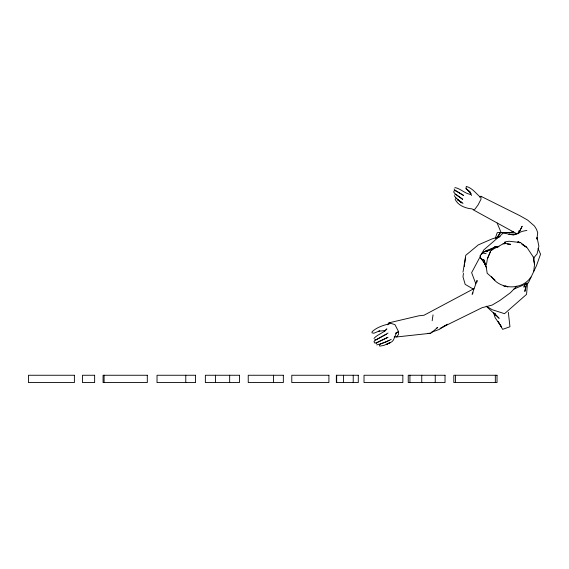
<?xml version="1.0" encoding="UTF-8"?>
<svg xmlns="http://www.w3.org/2000/svg" width="569" height="569" viewBox="0 0 569 569"><rect width="100%" height="100%" fill="white"/><g stroke="black" fill="none" stroke-linecap="round" stroke-linejoin="round"><path stroke-width="0.85" d="M477.05 282.032L477.057 280.375L472.106 294.329L473.088 292.857M527.499 283.149L526.553 294.365L504.539 313.69L492.192 309.7L487.078 306.613M495.336 313.569L495.194 315.176L494.148 313.007L499.162 318.327L486.189 306.158M504.625 243.674L504.795 241.96L509.049 241.235L520.479 242.572L527.157 247.757L533.317 257.067L534.526 264.436L533.75 271.278M536.88 239.101L537.079 237.479L538.893 246.363L537.015 253.987L534.583 256.861L533.402 260.73M536.937 238.831L537.726 232.671L536.446 229.229L534.412 225.978L527.641 220.089L519.732 215.608L480.912 196.269L479.809 197.258M463.436 273.376L462.981 276.847L465.179 284.379L473.458 289.166M464.347 266.434L464.574 264.699M464.802 262.963L465.485 257.75M432.17 320.752L433.037 314.899M486.445 264.663L487.484 258.234L490.67 251.413M462.981 272.231L465.762 255.317L478.309 244.883L492 238.937L500.037 236.348M525.749 286.385L524.831 291.492L526.944 283.021M495.265 238.283L497.256 232.6L510.877 232.572M525.073 283.974L523.907 287.196L525.607 283.604M487.669 258.383L490.72 250.509L505.585 242.558M518.252 232.714L519.148 230.488M481.31 254.684L482.043 253.141L486.459 250.516L492.647 248.212L486.203 251.775L495.642 246.533L499.02 246.654M518.75 233.176L522.157 226.22L518.622 233.297M481.822 253.98L482.427 252.785L486.73 250.559M396.593 332.509L393.385 340.077L391.899 341.77L383.897 345.411L379.722 346.144L379.395 344.956L380.718 343.74L386.344 341.784L391.237 339.295M480.549 255.972L471.63 272.672L475.819 283.803M481.36 254.45L483.792 249.898L503.309 233.02L513.558 235.054L522.15 231.37L526.866 230.395M497.142 237.629L500.3 232.671L513.274 232.437M517.527 242.614L518.032 241.832L520.479 242.572M387.731 324.821L389.011 322.829L418.983 315.781L424.005 315.247L473.892 288.675M497.093 237.486L500.3 232.671L510.77 232.593M373.989 338.455C377.354 334.302 383.456 333.214 386.877 328.889L384.452 331.322L385.241 330.504L378.371 331.258M394.189 336.948L396.671 336.955L398.67 334.159L398.186 330.874L394.929 324.607L389.011 322.829M491.46 250.516L494.425 247.223L496.054 246.903M530.927 277.082C522.114 290.474 500.066 289.906 491.588 276.662M516.937 286.029L510.301 292.822L499.689 300.61L492.05 305.119L482.107 307.687L440.086 328.37M376.13 343.527L377.709 342.147L388.001 337.282L376.735 342.751L374.615 342.986L373.982 341.599L375.49 340.013L386.415 334.259M395.789 333.192L398.713 331.727L395.896 333.228L398.307 331.905M436.274 328.349L437.767 327.417L430.69 333.263L396.671 336.955M388.037 333.029L376.379 339.757L374.644 339.835M443.087 326.684L447.625 324.238L439.083 329.515L431.21 332.353M471.303 193.702L470.051 194.321C464.475 193.304 460.364 188.474 454.908 187.564M379.829 330.76L373.89 333.235L371.948 332.837L372.147 331.656C376.955 327.267 383.67 325.091 389.978 323.661M513.85 289.102L528.331 282.928L536.517 265.602L540.55 254.144L538.011 248.504M509.447 232.899L513.466 231.377M495.983 238.219L500.002 236.775M389.168 340.383L381.65 343.64L376.685 344.906M428.059 333.491L430.69 333.263L427.376 333.427M497.889 247.003L494.425 247.223L497.889 247.188M506.531 286.427L504.803 286.513L503.345 285.688M509.013 234.215L516.673 234.015M509.02 234.435L511.616 234.385M504.774 243.817L503.096 243.66L505.628 243.496L510.656 244.343L507.292 244.044M472.32 208.894C465.826 208.496 457.931 205.501 455.136 199.278M455.449 198.005L456.637 198.211L458.095 200.124L461.857 202.784L457.241 199.335M486.132 253.682L483.237 253.12L481.879 253.568L480.094 255.538L480.577 258.17L481.495 259.251L484.262 260.225L485.649 266.392L486.644 267.764M454.837 194.207L456.26 194.534L462.704 199.321L455.982 194.733L453.614 191.973L454.346 190.587L456.046 190.828L463.657 195.48L455.271 190.572L454.14 188.936M482.846 259.556L484.262 260.225L485.649 266.392M505.528 285.866L507.84 287.039M517.178 233.973L472.725 209.534L474.809 209.321L478.038 204.989L480.997 199.221L480.912 196.269M519.525 242.735L518.032 241.832L519.54 242.778M521.766 244.08L526.304 247.024L522.548 244.663M463.01 203.425L457.426 199.449L461.857 202.784M494.966 280.055L487.185 273.276L486.047 265.545M479.966 196.86C475.776 193.097 471.978 187.912 466.296 186.433L466.032 188.624L470.257 192.23L466.032 188.624L469.418 191.561L471.58 195.494M456.153 198.339L454.24 195.629M485.741 265.182L480.677 257.956M484.439 262.743L483.501 261.285L485.286 264.734M481.445 258.418L482.284 259.77M497.157 223.062L501.168 232.693M493.479 312.623L495.215 317.794L501.524 326.947L498.124 321.492L502.662 329.344L509.952 326.748L508.33 312.281M533.317 257.067L534.526 264.436M495.336 375.256L495.336 382.567M455.506 375.256L455.506 382.567M435.249 375.256L435.249 382.567M421.75 375.256L421.75 382.567M409.929 375.256L409.929 382.567M353.221 375.256L353.221 382.567M343.427 375.256L343.427 382.567M336.677 375.256L336.677 382.567M273.554 375.256L273.554 382.567M229.663 375.256L229.663 382.567M215.487 375.256L215.487 382.567M185.779 375.256L185.779 382.567M104.091 375.256L104.091 382.567M390.142 342.68L386.828 344.231L390.142 342.68M74.383 375.256L28.45 375.256L28.45 382.567L74.383 382.567L74.383 375.256M94.639 375.256L82.484 375.256L82.484 382.567L94.639 382.567L94.639 375.256M147.3 375.256L103.074 375.256L103.074 382.567L147.3 382.567L147.3 375.256M195.572 375.256L157.023 375.256L157.023 382.567L195.572 382.567L195.572 375.256M239.457 375.256L205.359 375.256L205.359 382.567L239.457 382.567L239.457 375.256M283.341 375.256L248.233 375.256L248.233 382.567L283.341 382.567L283.341 375.256M328.91 375.256L291.783 375.256L291.783 382.567L328.91 382.567L328.91 375.256M358.285 375.256L336.343 375.256L336.343 382.567L358.285 382.567L358.285 375.256M402.845 375.256L364.018 375.256L364.018 382.567L402.845 382.567L402.845 375.256M445.036 375.256L408.243 375.256L408.243 382.567L445.036 382.567L445.036 375.256M497.029 375.256L453.813 375.256L453.813 382.567L497.029 382.567L497.029 375.256"/></g></svg>
